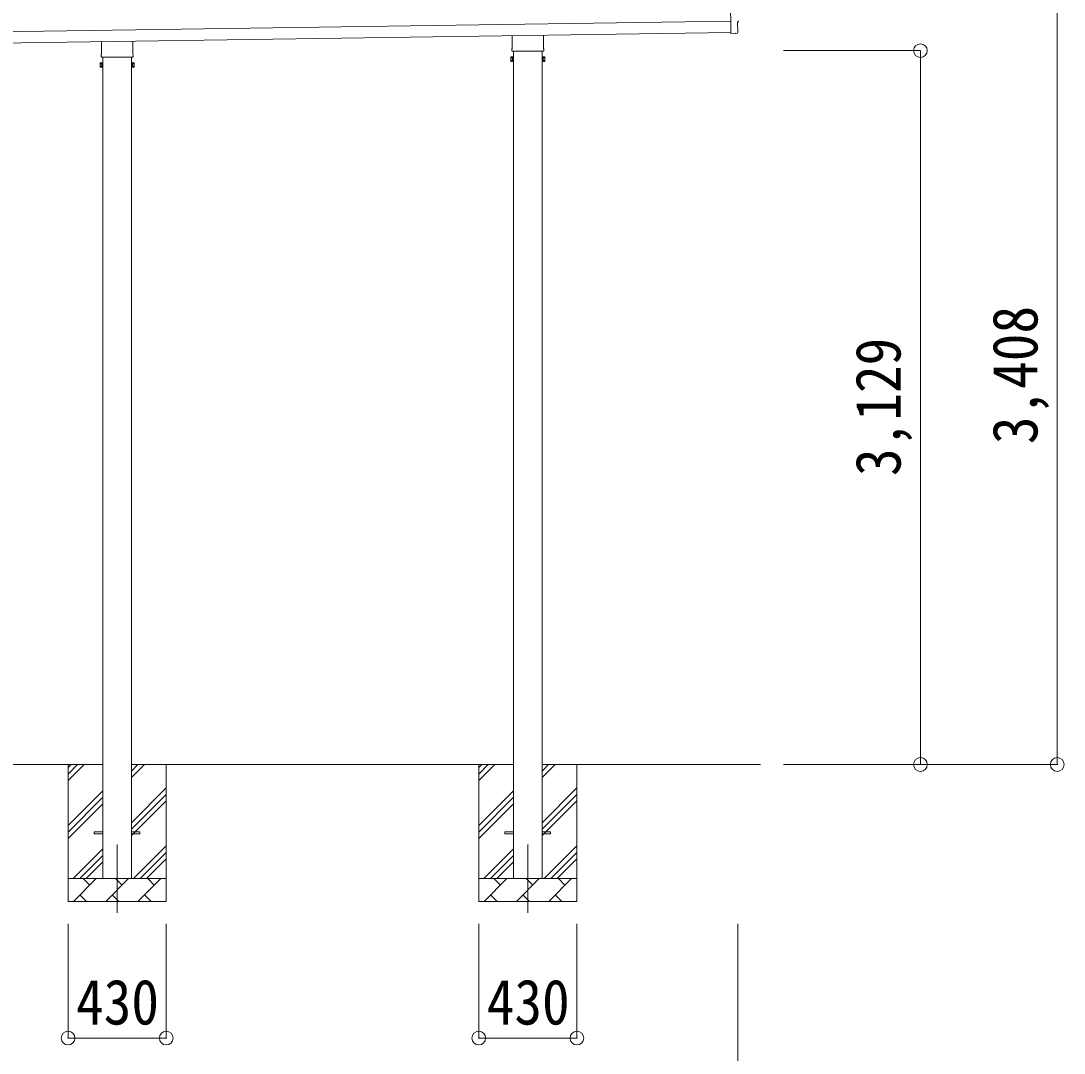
# Model space of a CAD drawing. Units: millimetres at full size, sheet at 1:60. Extents: x -16864 to 16864, y -11640 to 11640.
# Drawn here: x 7132 to 11705, y -8874 to -4350 of the extents above; entities that cross this region are included whole.
import ezdxf
from ezdxf.enums import TextEntityAlignment as Align

# ---------------------------------------------------------------- set-up
doc = ezdxf.new("R2010")
doc.units = ezdxf.units.MM
doc.header["$LTSCALE"] = 60
doc.header["$PDMODE"] = 32
doc.header["$PDSIZE"] = 60
doc.linetypes.add('CHAIN1', pattern=[8, 5, -1, 1, -1])
for name, color, linetype, lineweight in [('0-1_Defpoints', 7, 'CHAIN1', 9), ('0-2_TEXT1', 4, 'Continuous', 9), ('0-3_SHAPE', 7, 'Continuous', 9), ('0-8_TABLE1', 6, 'Continuous', 9)]:
    doc.layers.add(name, color=color, linetype=linetype, lineweight=lineweight)
doc.styles.add('ＭＳ ゴシック', font='')
doc.styles.get('ＭＳ ゴシック').set_extended_font_data('MS Gothic')

msp = doc.modelspace()

# ---------------------------------------------------------------- linework, layer by layer
at = {"layer": '0-1_Defpoints'}
for p, q in [((7554.36, -7959.13), (7554.36, -8308.13)), ((9354.36, -7959.13), (9354.36, -8308.13))]:
    msp.add_line(p, q, dxfattribs=at)
at = {"layer": '0-2_TEXT1'}
for p, q in [((10241.98, -4206.38), (10244.82, -4405.22)), ((4879.1, -4428.1), (10244.05, -4351.46)), ((4879.81, -4478.09), (10244.77, -4401.45)), ((9286.06, -4470.79), (9286.06, -4415.15)), ((9422.66, -4413.2), (9422.66, -4470.79)), ((10263.03, -4404.05), (10244.82, -4405.22)), ((10263.7, -4404.68), (10263.03, -4404.05)), ((10264.45, -4404.94), (10271.36, -4404.48)), ((7486.06, -4496.5), (7486.06, -4440.86)), ((7622.66, -4438.91), (7622.66, -4496.5)), ((9284.36, -4479.56), (9284.36, -4474.06)), ((9424.36, -4474.06), (9424.36, -4479.56)), ((7484.36, -4505.27), (7484.36, -4499.77)), ((7622.29, -4508.77), (7486.42, -4508.77)), ((7491.86, -4508.77), (7491.86, -8109.13)), ((7616.86, -8109.13), (7616.86, -4508.77)), ((7624.36, -4499.77), (7624.36, -4505.27)), ((9280.36, -4509.06), (9281.11, -4507.74)), ((9280.36, -4509.06), (9280.36, -4526.06)), ((9280.36, -4526.06), (9281.11, -4527.37)), ((9287.36, -4512.65), (9281.11, -4512.65)), ((9287.36, -4522.47), (9281.11, -4522.47)), ((9422.29, -4483.06), (9286.42, -4483.06)), ((9289.86, -4526.76), (9287.36, -4526.76)), ((9291.86, -4483.06), (9291.86, -8109.13)), ((9416.86, -8109.13), (9416.86, -4483.06)), ((9418.86, -4526.76), (9421.36, -4526.76)), ((9421.36, -4512.65), (9427.6, -4512.65)), ((9421.36, -4522.47), (9427.6, -4522.47)), ((9428.36, -4509.06), (9427.6, -4507.74)), ((9428.36, -4526.06), (9427.6, -4527.37)), ((9428.36, -4509.06), (9428.36, -4526.06)), ((7480.36, -4534.77), (7481.11, -4533.46)), ((7480.36, -4534.77), (7480.36, -4551.77)), ((7480.36, -4551.77), (7481.11, -4553.09)), ((7487.36, -4538.37), (7481.11, -4538.37)), ((7487.36, -4548.18), (7481.11, -4548.18)), ((7487.36, -4553.09), (7481.11, -4553.09)), ((7489.86, -4552.47), (7487.36, -4552.47)), ((7618.86, -4552.47), (7621.36, -4552.47)), ((7621.36, -4538.37), (7627.6, -4538.37)), ((7621.36, -4548.18), (7627.6, -4548.18)), ((7621.36, -4553.09), (7627.6, -4553.09)), ((7628.36, -4534.77), (7627.6, -4533.46)), ((7628.36, -4551.77), (7627.6, -4553.09)), ((7628.36, -4534.77), (7628.36, -4551.77)), ((9287.36, -4527.37), (9281.11, -4527.37)), ((9421.36, -4527.37), (9427.6, -4527.37)), ((7454.36, -7904.63), (7491.86, -7904.63)), ((7454.36, -7913.63), (7454.36, -7904.63)), ((7454.36, -7904.63), (7491.86, -7904.63)), ((7454.36, -7913.63), (7454.36, -7904.63)), ((7616.86, -7904.63), (7654.36, -7904.63)), ((7616.86, -7904.63), (7654.36, -7904.63)), ((7654.36, -7913.63), (7654.36, -7904.63)), ((7654.36, -7913.63), (7654.36, -7904.63)), ((9254.36, -7904.63), (9291.86, -7904.63)), ((9254.36, -7913.63), (9254.36, -7904.63)), ((9254.36, -7904.63), (9291.86, -7904.63)), ((9254.36, -7913.63), (9254.36, -7904.63)), ((9416.86, -7904.63), (9454.36, -7904.63)), ((9416.86, -7904.63), (9454.36, -7904.63)), ((9454.36, -7913.63), (9454.36, -7904.63)), ((9454.36, -7913.63), (9454.36, -7904.63)), ((7454.36, -7913.63), (7491.86, -7913.63)), ((7454.36, -7913.63), (7491.86, -7913.63)), ((7616.86, -7913.63), (7654.36, -7913.63)), ((7616.86, -7913.63), (7654.36, -7913.63)), ((9254.36, -7913.63), (9291.86, -7913.63)), ((9254.36, -7913.63), (9291.86, -7913.63)), ((9416.86, -7913.63), (9454.36, -7913.63)), ((9416.86, -7913.63), (9454.36, -7913.63))]:
    msp.add_line(p, q, dxfattribs=at)
for points in [[(10274.16, -4401.45), (10273.49, -4354.42), (10274.09, -4354.41)], [(9287.36, -4527.37), (9287.36, -4507.74), (9281.11, -4507.74)], [(9287.36, -4526.76), (9287.36, -4508.36), (9289.86, -4508.36)], [(9421.36, -4526.76), (9421.36, -4508.36), (9418.86, -4508.36)], [(9421.36, -4527.37), (9421.36, -4507.74), (9427.6, -4507.74)], [(7487.36, -4553.09), (7487.36, -4533.46), (7481.11, -4533.46)], [(7487.36, -4552.47), (7487.36, -4534.07), (7489.86, -4534.07)], [(7621.36, -4552.47), (7621.36, -4534.07), (7618.86, -4534.07)], [(7621.36, -4553.09), (7621.36, -4533.46), (7627.6, -4533.46)]]:
    msp.add_lwpolyline(points, dxfattribs=at)
for points in [[(9289.86, -4528.06), (9289.86, -4507.06), (9291.86, -4507.06), (9291.86, -4528.06)], [(9418.86, -4528.06), (9418.86, -4507.06), (9416.86, -4507.06), (9416.86, -4528.06)], [(7489.86, -4553.77), (7489.86, -4532.77), (7491.86, -4532.77), (7491.86, -4553.77)], [(7618.86, -4553.77), (7618.86, -4532.77), (7616.86, -4532.77), (7616.86, -4553.77)]]:
    msp.add_lwpolyline(points, close=True, dxfattribs=at)
for centre, radius, start, end in [((10264.38, -4403.94), 1, 227.3164, 273.81435), ((9288.36, -4474.06), 4, 125.09963, 180), ((9288.36, -4479.56), 4, 180, 194.47751), ((9288.36, -4479.56), 4, 194.47751, 241.04498), ((9420.36, -4479.56), 4, 298.95502, 345.52249), ((9420.36, -4474.06), 4, 0, 54.90037), ((9420.36, -4479.56), 4, 345.52249, 0), ((7488.36, -4499.77), 4, 125.09963, 180), ((7488.36, -4505.27), 4, 180, 194.47751), ((7488.36, -4505.27), 4, 194.47751, 241.04498), ((7620.36, -4505.27), 4, 298.95502, 345.52249), ((7620.36, -4499.77), 4, 0, 54.90037), ((7620.36, -4505.27), 4, 345.52249, 0), ((9284.7, -4510.2), 4.34, 145.61575, 214.38425), ((9296.6, -4517.56), 16.24, 162.41205, 197.58795), ((9284.7, -4524.92), 4.34, 145.61575, 214.38425), ((9412.11, -4517.56), 16.24, 342.41205, 17.58795), ((9424.01, -4510.2), 4.34, 325.61575, 34.38425), ((9424.01, -4524.92), 4.34, 325.61575, 34.38425), ((7484.7, -4535.91), 4.34, 145.61575, 214.38425), ((7484.7, -4550.64), 4.34, 145.61575, 214.38425), ((7496.6, -4543.27), 16.24, 162.41205, 197.58795), ((7612.11, -4543.27), 16.24, 342.41205, 17.58795), ((7624.01, -4535.91), 4.34, 325.61575, 34.38425), ((7624.01, -4550.64), 4.34, 325.61575, 34.38425)]:
    msp.add_arc(centre, radius, start, end, dxfattribs=at)
for centre, major_axis, ratio, start_param, end_param in [((10274.03, -4350.01), (4.41, -0.06), 0.99863, 4.712389, 6.2976778), ((10271.16, -4401.48), (2.21, -2.04), 0.9974, 5.5252311, 7.0411395)]:
    msp.add_ellipse(centre, major_axis=major_axis, ratio=ratio, start_param=start_param, end_param=end_param, dxfattribs=at)
at = {"layer": '0-3_SHAPE'}
for p, q in [((7491.86, -7609.13), (5816.86, -7609.13)), ((7339.36, -7609.13), (7339.36, -8209.13)), ((7339.36, -7622.61), (7352.84, -7609.13)), ((7339.36, -7650.9), (7381.12, -7609.13)), ((7339.36, -7679.18), (7409.41, -7609.13)), ((9291.86, -7609.13), (7616.86, -7609.13)), ((7616.86, -7637.96), (7645.68, -7609.13)), ((7616.86, -7666.24), (7673.96, -7609.13)), ((7769.36, -7609.13), (7769.36, -8209.13)), ((9139.36, -7609.13), (9139.36, -8209.13)), ((9139.36, -7622.61), (9152.84, -7609.13)), ((9139.36, -7650.9), (9181.12, -7609.13)), ((9139.36, -7679.18), (9209.41, -7609.13)), ((10373.76, -7609.13), (9416.86, -7609.13)), ((9416.86, -7637.96), (9445.68, -7609.13)), ((9416.86, -7666.24), (9473.96, -7609.13)), ((9569.36, -7609.13), (9569.36, -8209.13)), ((7339.36, -7877.17), (7491.86, -7724.67)), ((7616.86, -7864.23), (7769.36, -7711.73)), ((9139.36, -7877.17), (9291.86, -7724.67)), ((9416.86, -7864.23), (9569.36, -7711.73)), ((7339.36, -7905.46), (7491.86, -7752.96)), ((7616.86, -7892.51), (7769.36, -7740.01)), ((7616.86, -7920.8), (7769.36, -7768.3)), ((9139.36, -7905.46), (9291.86, -7752.96)), ((9416.86, -7892.51), (9569.36, -7740.01)), ((9416.86, -7920.8), (9569.36, -7768.3)), ((7339.36, -7933.74), (7491.86, -7781.24)), ((9139.36, -7933.74), (9291.86, -7781.24)), ((7361.95, -8109.13), (7491.86, -7979.23)), ((7626.51, -8109.13), (7769.36, -7966.29)), ((7654.8, -8109.13), (7769.36, -7994.57)), ((9161.95, -8109.13), (9291.86, -7979.23)), ((9426.51, -8109.13), (9569.36, -7966.29)), ((9454.8, -8109.13), (9569.36, -7994.57)), ((7390.24, -8109.13), (7491.86, -8007.51)), ((7418.52, -8109.13), (7491.86, -8035.8)), ((7683.08, -8109.13), (7769.36, -8022.86)), ((9190.24, -8109.13), (9291.86, -8007.51)), ((9218.52, -8109.13), (9291.86, -8035.8)), ((9483.08, -8109.13), (9569.36, -8022.86)), ((7339.36, -8109.13), (7769.36, -8109.13)), ((7362.93, -8209.13), (7462.93, -8109.13)), ((7434.38, -8137.68), (7405.83, -8109.13)), ((7504.36, -8209.13), (7604.36, -8109.13)), ((7575.8, -8137.68), (7547.25, -8109.13)), ((7645.78, -8209.13), (7745.78, -8109.13)), ((7717.22, -8137.68), (7688.67, -8109.13)), ((9139.36, -8109.13), (9569.36, -8109.13)), ((9162.93, -8209.13), (9262.93, -8109.13)), ((9234.38, -8137.68), (9205.83, -8109.13)), ((9304.36, -8209.13), (9404.36, -8109.13)), ((9375.8, -8137.68), (9347.25, -8109.13)), ((9445.78, -8209.13), (9545.78, -8109.13)), ((9517.22, -8137.68), (9488.67, -8109.13)), ((7391.49, -8180.58), (7420.04, -8209.13)), ((7532.91, -8180.58), (7561.46, -8209.13)), ((7674.33, -8180.58), (7702.88, -8209.13)), ((9191.49, -8180.58), (9220.04, -8209.13)), ((9332.91, -8180.58), (9361.46, -8209.13)), ((9474.33, -8180.58), (9502.88, -8209.13)), ((7769.36, -8209.13), (7339.36, -8209.13)), ((9569.36, -8209.13), (9139.36, -8209.13))]:
    msp.add_line(p, q, dxfattribs=at)
at = {"layer": '0-8_TABLE1'}
for p, q in [((11675.06, -7609.13), (11675.06, -4201.03)), ((11075.06, -4480.56), (10475.06, -4480.56)), ((11075.06, -4480.56), (11075.06, -7609.13)), ((11675.06, -7609.13), (10475.06, -7609.13)), ((7339.36, -8808.13), (7339.36, -8308.13)), ((7769.36, -8808.13), (7769.36, -8308.13)), ((9139.36, -8808.13), (9139.36, -8308.13)), ((9569.36, -8808.13), (9569.36, -8308.13)), ((10274.76, -9510.13), (10274.76, -8308.13)), ((7339.36, -8808.13), (7769.36, -8808.13)), ((9139.36, -8808.13), (9569.36, -8808.13))]:
    msp.add_line(p, q, dxfattribs=at)
for p in [(11075.06, -4480.56), (11075.06, -7609.13), (11675.06, -7609.13), (7339.36, -8808.13), (7769.36, -8808.13), (9139.36, -8808.13), (9569.36, -8808.13)]:
    msp.add_point(p, dxfattribs=at)

# ---------------------------------------------------------------- texts
at = {"layer": '0-8_TABLE1', "color": 7, "style": 'ＭＳ ゴシック', "width": 0.9}
for s, p in [('3,408', (11647.56, -6205.08)), ('3,129', (11047.56, -6344.85))]:
    msp.add_text(s, height=197.9, rotation=90, dxfattribs=at).set_placement(p, align=Align.BOTTOM_LEFT)
for p in [(7374.36, -8808.13), (9174.36, -8808.13)]:
    msp.add_text('430', height=197.9, dxfattribs=at).set_placement(p, align=Align.BOTTOM_LEFT)

doc.saveas('drawing.dxf')
